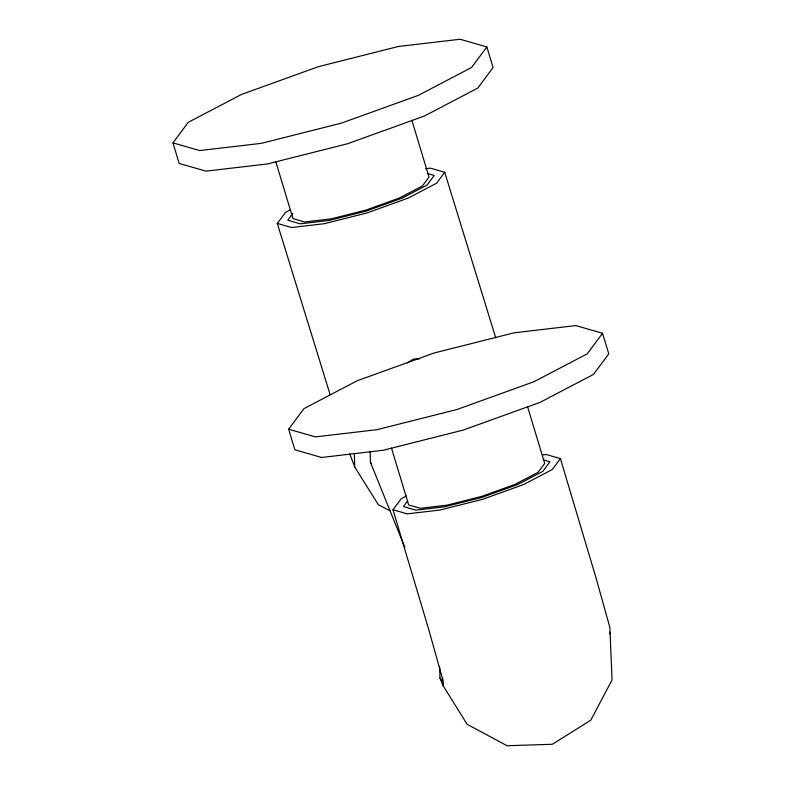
<?xml version="1.0" encoding="UTF-8"?>
<svg xmlns="http://www.w3.org/2000/svg" width="785" height="785" viewBox="0 0 785 785"><rect width="100%" height="100%" fill="white"/><g stroke="black" fill="none" stroke-linecap="round" stroke-linejoin="round"><path stroke-width="1.18" d="M172.945 142.86L188.272 122.303L241.544 94.406L318.494 66.647L398.495 46.462L460.128 39.25L486.857 46.953L493.078 67.539L477.761 88.097L424.489 115.984L347.539 143.753L267.538 163.937L205.905 171.15L179.166 163.447L172.945 142.86L199.684 150.563L261.317 143.351L341.318 123.157L418.268 95.397L471.54 67.51L486.857 46.953M330.142 394.708L277.301 223.421L285.465 212.46L290.725 209.703M292.766 213.51L287.761 220.222L300.233 223.823L328.993 220.457L366.33 211.037L402.244 198.075L427.099 185.064L434.252 175.467L427.442 173.514M425.588 168.736L430.455 168.167L444.712 172.278L436.548 183.239L408.131 198.114L367.095 212.921L324.421 223.686L291.559 227.532L277.301 223.421M288.635 429.189L303.952 408.632L357.224 380.735L434.174 352.975L514.185 332.791L575.807 325.579L602.546 333.282L608.767 353.868L593.45 374.425L540.178 402.312L463.228 430.082L383.217 450.266L321.595 457.478L294.856 449.776L288.635 429.189L315.374 436.892L376.996 429.68L457.007 409.485L533.957 381.726L587.229 353.839L602.546 333.282M542.484 454.917L546.144 454.495L560.402 458.607L596.09 578.094L609.847 627.352L612.055 679.947L590.811 720.179L552.395 744.259L507.1 745.75L467.065 724.241L443.005 685.501L442.426 678.505L428.669 629.246L392.981 509.75L401.155 498.789L406.414 496.032M407.739 500.801L403.441 506.551L415.922 510.152L444.683 506.786L482.019 497.366L517.923 484.404L542.788 471.392L549.932 461.796L543.132 459.843M560.402 458.607L552.228 469.567L523.821 484.443L482.775 499.25L440.11 510.014L407.238 513.861L392.981 509.75M407.297 362.915L413.548 359.059L419.651 358.814M390.194 510.917L378.37 504.735L354.722 466.987L349.747 453.818M370.118 451.316L370.412 462.188L371.697 464.229M439.659 667.113L439.963 677.965L441.876 681.027M609.553 632.2L610.426 634.349M370.412 462.188L404.785 547.263M439.963 677.965L443.005 685.501L442.75 678.299M495.737 337.805L444.712 172.278M527.53 406.561L544.702 463.395L538.068 472.305L514.98 484.394L481.637 496.424L446.969 505.167L420.26 508.297L408.681 504.951L391.509 448.117M411.85 120.233L429.022 177.067L422.379 185.976L399.3 198.065L365.957 210.095L331.28 218.838L304.58 221.969L292.991 218.623L275.82 161.788M354.359 453.72L354.722 466.987"/></g></svg>
